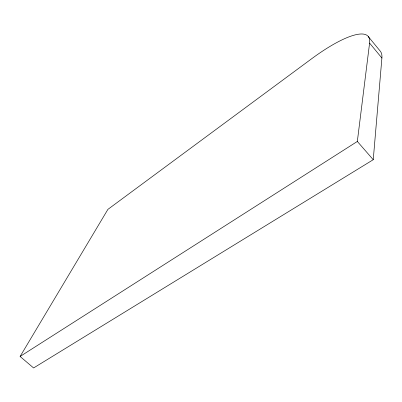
<?xml version="1.0" encoding="UTF-8"?>
<svg xmlns="http://www.w3.org/2000/svg" width="402" height="402" viewBox="0 0 402 402"><rect width="100%" height="100%" fill="white"/><g stroke="black" fill="none" stroke-linecap="round" stroke-linejoin="round"><path stroke-width="0.6" d="M381.9 58.034L369.589 43.089A83.782 21.613 -41.4 0 0 311.475 58.883L107.907 209.372L20.1 356.468L33.602 367.956L373.247 159.705L381.9 58.034A83.194 23.386 -41.1 0 0 380.252 51.129L368.252 36.522M373.247 159.705L357.338 141.449L369.589 43.089M20.1 356.468L357.338 141.449"/></g></svg>
